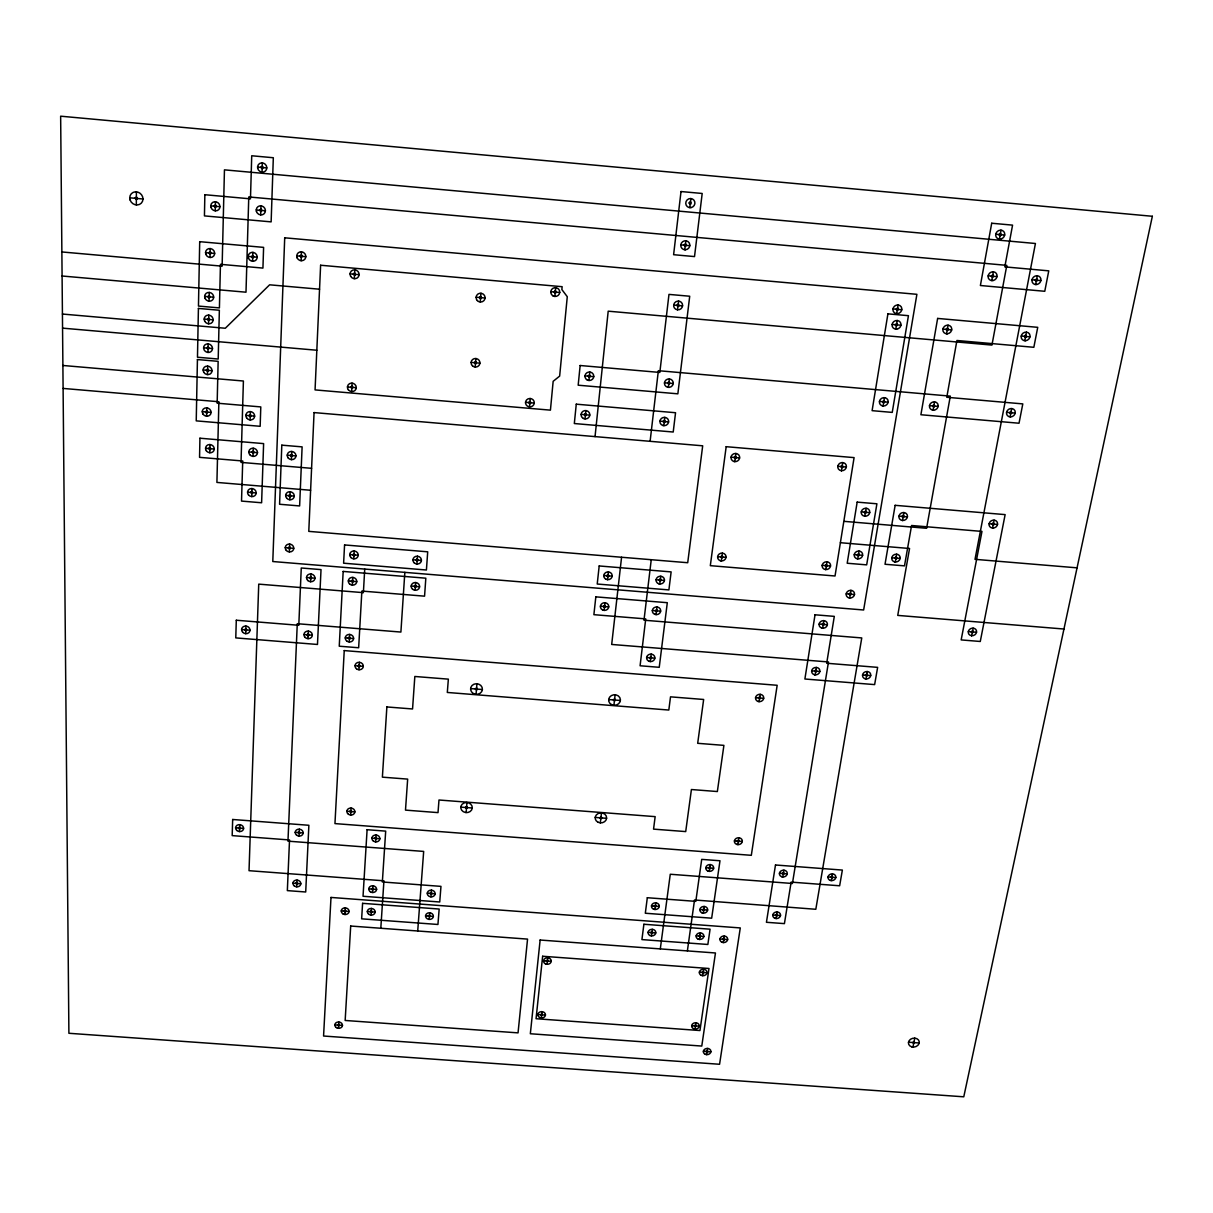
<?xml version="1.0" encoding="UTF-8"?>
<svg xmlns="http://www.w3.org/2000/svg" width="1213" height="1213" viewBox="0 0 1213 1213"><rect width="100%" height="100%" fill="white"/><g stroke="black" fill="none" stroke-linecap="round" stroke-linejoin="round"><path stroke-width="1.5" d="M136.326 204.936L136.402 191.851M206.589 416.211L206.771 407.856M207.484 374.59L207.666 366.083M207.969 352.467L208.151 343.87A4.564 4.215 31.1 0 0 204.193 350.072A4.564 4.215 31.1 0 0 211.926 350.572A4.564 4.215 31.1 0 0 208.045 343.87M208.575 323.795L208.772 315.107M209.061 301.188L209.258 292.424M210.016 257.49L210.198 248.559M209.819 452.767L210.016 444.549M215.247 210.835L215.459 201.737M252.562 261.265L252.835 252.349M250.121 419.925L250.378 411.586M239.477 831.572L239.704 824.643M245.693 633.671L245.921 626.075M251.743 496.602L252.001 488.536M253.017 456.406L253.274 448.204M260.689 214.928L260.977 205.831M262.038 172.14L262.326 162.891M289.816 499.786L290.134 491.72M291.423 459.651L291.742 451.448M289.346 551.93L289.664 544.061M301.112 260.734L301.461 251.819M296.73 886.839L297.033 880.092M299.035 836.091L299.338 829.176M307.981 638.675L308.329 631.094M310.558 581.74L310.922 573.961M354.348 278.687L354.803 269.847M351.649 391.556L352.088 383.126M349.223 641.995L349.632 634.429M352.331 585.151L352.756 577.388M353.771 558.829L354.196 550.975M338.488 1028.306L338.852 1021.998M344.992 914.526L345.371 907.855M350.678 815.06L351.073 808.07M358.972 669.773L359.397 662.298M364.734 569.064L363.384 592.657L258.733 584.135L249.029 870.691L383.93 880.805L380.806 928.248M371.026 915.102L371.451 908.431M372.467 892.495L372.891 885.763M375.666 841.898L376.106 834.999M404.839 572.354L400.897 632.064L297.276 623.709L287.966 841.155L423.671 851.42L417.712 930.978M415.119 590.276L415.65 582.528M416.923 564.015L417.454 556.191M429.205 919.424L429.72 912.767M430.949 896.862L431.464 890.145M475.178 367.039L475.845 358.517M480.242 302.007L480.924 293.243M466.126 812.574L466.96 802.551M476.057 694.336L476.936 683.753M529.52 406.871L530.278 398.486M554.857 296.457L555.675 287.678M585.015 418.91L585.864 410.57M588.942 380.488L589.806 372.027M595.037 436.604L608.198 311.18L991.946 345.083L1006.805 265.359L248.771 196.946L245.996 292.197L62.09 276.003M541.316 1017.98L541.999 1011.642M547.048 964.29L547.73 957.785M604.15 610.397L604.999 602.74M607.561 579.693L608.426 571.93M621.572 557.252L611.686 644.452L828.479 661.964L792.423 883.489L670.273 874.255L660.297 948.9M600.329 822.854L601.481 812.892M613.914 705.284L615.127 694.761M650.107 441.305L658.356 370.693L950.31 396.12L926.596 528.292L844.4 521.378M663.784 425.672L664.769 417.363M668.348 387.387L669.364 378.941M677.491 309.815A4.503 4.352 -24 0 1 674.595 302.856A4.503 4.352 -24 0 1 682.282 303.72A4.503 4.352 -24 0 1 677.491 309.815L678.643 301.112M684.784 249.742L685.845 240.796M689.803 207.65L690.879 198.553M651.245 559.709L643.982 620.207L861.761 637.932L815.818 909.28L694.518 899.985L687.377 950.901M650.274 661.585L651.184 654.095M656.021 614.627L656.961 606.985M659.781 583.984L660.736 576.236M651.472 935.905L652.336 929.31M654.929 909.507L655.808 902.836M721.31 560.922L722.372 553.098M734.76 461.637L735.882 453.45M699.522 939.469L700.462 932.888M703.282 913.116L704.237 906.46M709.241 871.374L710.212 864.581M695.004 1029.064L695.913 1022.771M702.721 975.707L703.661 969.248M706.679 1054.643L707.604 1048.426M723.312 942.577L724.282 936.011M737.853 844.642L738.869 837.758M759.08 701.66L760.172 694.321M825.735 569.579L826.978 561.786M841.443 470.72L842.732 462.578M776.123 918.575L777.184 911.933M782.794 876.954L783.886 870.176M815.166 674.853L816.364 667.423M822.641 628.213L823.87 620.616M849.707 598.024L850.98 590.337M896.665 313.682L898.105 304.979M857.788 558.89L859.077 551.051M864.733 516.222A4.336 3.942 -21.8 0 0 869.539 510.643A4.336 3.942 -21.8 0 0 862.231 509.854A4.336 3.942 -21.8 0 0 864.733 516.222L866.158 508.247M883.079 406.006L884.474 397.637M895.8 329.148L897.241 320.505M831.345 880.623L832.512 873.86M866.006 678.946L867.28 671.517M895.285 561.998L896.65 554.189M902.502 520.498L903.897 512.523M933.07 410.191L934.541 401.852M946.549 333.802L948.066 325.175M991.764 280.612L993.386 271.803M999.391 239.113L1001.043 230.152M1010.08 416.878L1011.687 408.554M1024.773 340.717L1026.441 332.119M1035.614 284.555L1037.312 275.76M971.689 635.703L973.16 628.137M992.552 528.064L994.084 520.134M912.964 1047.062L914.738 1038.131M537.844 1014.538L545.456 1015.099M691.668 1025.652L699.234 1026.198M908.492 1042.21L919.211 1042.998M334.849 1024.879L342.475 1025.425M703.388 1051.262L710.894 1051.807M543.53 960.757L551.248 961.318M699.355 972.189L707.012 972.75M651.472 905.884L659.266 906.46M699.871 909.507L707.649 910.084M772.787 914.966L780.535 915.542M292.924 883.17L300.839 883.761M368.737 888.841L376.621 889.432M427.279 893.208L435.133 893.799A3.942 3.366 3.9 0 0 429.463 890.448A3.942 3.366 3.9 0 0 429.008 896.271A3.942 3.366 3.9 0 0 435.133 893.799M367.312 911.479L375.166 912.07M425.551 915.8L433.375 916.391A3.927 3.336 3.8 0 0 427.734 913.071A3.927 3.336 3.8 0 0 427.279 918.817A3.927 3.336 3.8 0 0 433.375 916.391M648.045 932.327L655.778 932.903M696.126 935.89L703.858 936.466M341.247 910.902L349.101 911.494M719.946 939.014L727.664 939.575M460.804 807.13L472.282 808.01A5.762 5.034 3.1 0 0 464.033 802.991A5.762 5.034 3.1 0 0 463.29 811.679A5.762 5.034 3.1 0 0 472.282 808.01M595.189 817.441L606.606 818.32M346.857 811.254L354.893 811.876M734.411 840.897L742.311 841.504M235.58 827.797L243.601 828.418M295.184 832.33L303.189 832.937M371.891 838.153L379.881 838.759M705.799 867.689L713.653 868.281M779.428 873.269L787.252 873.86M828.024 876.954L835.833 877.545M646.605 657.522L654.853 658.174M811.679 670.804L819.867 671.471M862.549 674.913L870.722 675.565M241.599 629.532L249.999 630.214M303.963 634.551L312.348 635.233M345.25 637.871L353.62 638.554M355.03 665.71L363.339 666.362M755.547 697.672L763.705 698.324M470.599 688.575L482.395 689.515A5.913 5.307 3.5 0 0 473.934 684.223A5.913 5.307 3.5 0 0 473.161 693.381A5.913 5.307 3.5 0 0 482.395 689.515M608.668 699.552L620.389 700.492M285.237 547.639L293.773 548.352M846.174 593.839L854.513 594.522M349.723 554.553L358.244 555.251M412.936 559.754L421.427 560.451M603.786 575.462L612.201 576.16M656.066 579.769L664.451 580.466M1064.013 629.031L897.741 615.4L909.553 548.488L840.382 542.711M306.495 577.509L314.986 578.207M348.313 580.921L356.774 581.618M411.162 586.061L419.607 586.743M968.308 631.594L976.541 632.261M600.405 606.227L608.759 606.909M652.321 610.473L660.66 611.155M819.109 624.089L827.387 624.756M310.604 490.264L216.915 482.425L218.871 401.746L63.091 388.418M247.543 492.205L256.201 492.933M285.646 495.389L294.289 496.117M1077.053 567.836L975.009 559.329L1035.432 243.495L224.45 169.85L222.131 266.163L61.878 251.955M854.225 554.629L862.625 555.327M891.767 557.753L900.152 558.45M717.626 556.661L726.056 557.358M822.156 565.334L830.541 566.031M202.268 411.662L211.092 412.42M245.845 415.377L254.654 416.135M731.014 457.18L739.627 457.923M837.804 466.292L846.371 467.02M205.543 448.294L214.292 449.022M248.786 451.949L257.52 452.676M287.223 455.193L295.942 455.921M861.26 511.886L869.736 512.599M898.969 516.162L907.43 516.874M989.111 523.758L997.541 524.456M311.574 468.324L241.023 462.396L243.404 381.018L62.894 365.477M204.178 319.064L213.17 319.853M62.424 314.046L225.3 328.253L269.62 284.812L319.55 289.21M471.084 362.399L479.923 363.157M62.56 328.147L280.688 347.1M281.31 347.145L316.836 350.239M584.984 375.878L593.779 376.637M664.481 382.777L673.23 383.551M879.44 401.458L888.113 402.2M929.476 405.642L938.134 406.4M1006.563 412.344L1015.19 413.087M203.587 347.782L212.518 348.556M203.132 369.965L212.032 370.723M347.449 386.962L356.288 387.72M525.517 402.307L534.281 403.065A4.397 4.2 2.4 0 0 528.049 398.865A4.397 4.2 2.4 0 0 527.382 406.112A4.397 4.2 2.4 0 0 534.281 403.065M581.072 414.376L589.806 415.119M659.933 421.154L668.621 421.897M296.745 255.867L305.828 256.686M892.965 308.936L901.805 309.724M205.543 252.622L214.671 253.441M248.149 256.413L257.247 257.217M350.057 273.865L359.109 274.669M550.793 291.666L559.754 292.469M673.67 305.07L682.585 305.873M892.116 324.447L900.925 325.22M942.91 329.102L951.705 329.875M1021.225 336.046L1029.989 336.82M476.103 297.23L485.079 298.034M204.648 296.412L213.685 297.2M680.796 244.874L689.818 245.678M129.746 197.81L142.982 198.993M210.744 205.876L219.947 206.71M256.231 209.97L265.42 210.789M988.14 275.821L997.01 276.609M1032.036 279.763L1040.89 280.567M257.55 167.091L266.815 167.94M995.737 234.23L1004.698 235.034M288.345 547.897C291.059 551.566 290.802 544.212 288.345 547.897M288.8 495.662C291.817 499.301 290.908 491.962 288.815 495.586M290.407 455.451C293.137 459.211 293.03 451.736 290.407 455.375M991.355 276.276C994.372 279.915 993.735 271.864 991.355 276.276M992.158 524.168C995.403 527.261 993.947 520.18 992.158 524.168M295.82 883.382C298.641 886.415 297.761 880.213 295.82 883.322M300.051 256.17C302.719 260.401 302.704 252.137 300.051 256.17M298.11 832.558C300.96 835.712 299.808 829.328 298.11 832.558M649.607 657.825C652.291 661.191 651.851 654.171 649.607 657.825M650.865 932.6C653.701 935.405 652.685 929.34 650.865 932.6M998.981 234.7C1001.62 238.582 1001.802 230.349 998.996 234.609M307.025 634.793C309.194 638.372 309.967 631.624 307.041 634.657M309.588 577.752C312.393 581.406 311.68 574.158 309.588 577.752M655.354 610.791C658.037 614.172 657.81 607.091 655.354 610.791M654.307 906.156C657.097 908.992 656.248 902.927 654.323 906.096M659.114 580.102C662.025 583.438 661.312 576.281 659.114 580.102M1009.701 412.784C1012.916 416.089 1011.657 408.599 1009.701 412.784M663.102 421.502C665.801 425.187 665.725 417.53 663.102 421.502M667.666 383.141C670.637 386.841 669.955 379.002 667.666 383.141M676.915 305.449C680.114 309.179 678.962 301.203 676.915 305.449M1024.409 336.486C1027.487 339.974 1026.38 332.392 1024.424 336.319M684.087 245.253C686.74 249.241 686.998 241.038 684.087 245.162M1035.25 280.218C1037.782 284.085 1038.116 275.942 1035.25 280.218M689.105 203.071C691.895 207.074 691.622 199.053 689.12 202.905M337.639 1025.076C340.247 1027.927 339.595 1022.165 337.654 1024.955M350.678 387.25C353.332 391.132 353.468 383.46 350.678 387.159M353.362 274.153C356.41 278.232 355.485 270.074 353.362 274.153M344.113 911.115C346.812 914.132 346.069 908.097 344.128 910.993M348.298 638.114C351.361 641.48 350.148 634.642 348.298 638.114M351.391 581.179C354.12 584.711 353.711 577.706 351.421 581.027M352.831 554.811C355.864 558.283 354.818 551.263 352.831 554.735M349.784 811.482C352.452 814.727 351.922 808.146 349.784 811.482M694.427 1025.91C697.157 1028.594 696.217 1022.786 694.427 1025.849M698.946 936.163C701.933 938.847 700.477 933.04 698.961 936.042M358.062 665.937C360.883 669.364 360.17 662.465 358.062 665.937M702.706 909.78C705.284 912.722 704.708 906.566 702.706 909.72M702.145 972.462C704.965 975.222 703.722 969.308 702.145 972.401M708.65 867.962C711.546 870.873 710.424 864.581 708.65 867.962M197.431 359.548L196.233 420.866L260.158 426.294L260.795 406.916L217.157 403.186L218.143 361.338L197.431 359.548M198.416 308.42L197.476 357.228L218.204 359.033L219.356 310.255L198.416 308.42M199.705 241.675L198.462 306.07L219.417 307.905L220.448 264.328L262.933 268.088L263.6 247.376L199.705 241.675M706.118 1051.519C708.938 1054.112 707.74 1048.502 706.118 1051.459M720.689 556.994C723.585 560.361 722.933 553.143 720.689 556.994M199.933 438.211L199.554 457.346L242.721 460.985L241.523 501.09L261.614 502.773L263.615 443.609L199.933 438.211M204.861 194.717L204.436 215.899L271.136 221.873L273.319 157.735L251.728 155.764L250.469 198.841L204.861 194.717M370.177 911.691C372.876 914.663 372.194 908.673 370.192 911.57M371.603 889.053C374.453 892.055 373.468 885.945 371.603 889.053M374.802 838.38C377.273 841.564 377.107 835.287 374.832 838.244M722.751 939.287C725.419 942.152 724.722 936.042 722.751 939.287M734.153 457.528C736.913 461.107 736.625 453.662 734.153 457.453M737.292 841.185C740.248 844.005 739.005 837.925 737.307 841.064M236.292 620.237L235.777 637.902L317.472 644.467L321.02 569.61L301.264 567.987L298.792 625.286L236.292 620.237M232.669 819.488L232.183 835.621L289.528 839.957L287.345 890.615L305.706 891.995L308.875 825.28L232.669 819.488M414.24 586.319C416.772 589.897 416.681 582.907 414.27 586.167M416.044 560.012C418.985 563.56 418.076 556.327 416.044 560.012M758.504 697.975C761.537 701.069 760.308 694.367 758.504 697.975M775.607 915.239C778.352 918.059 777.533 911.994 775.607 915.178M428.401 916.012C431.04 919.06 430.448 912.889 428.401 915.951M430.145 893.435C432.996 896.422 431.904 890.236 430.145 893.359M782.279 873.542C785.084 876.423 784.068 870.343 782.279 873.481M284.706 237.809L272.789 561.528L863.641 609.987L916.892 294.319L284.706 237.809M281.81 445.156L279.581 504.259L299.626 505.942L302.113 446.869L281.81 445.156M474.313 362.672C477.088 366.629 476.785 358.714 474.313 362.672M479.378 297.519C482.001 301.597 482.077 293.682 479.378 297.519M814.651 671.123C817.441 674.292 816.925 667.499 814.666 671.047M135.113 198.204C137.797 202.662 137.827 194.307 135.113 198.204M465.458 807.479C468.279 810.557 467.384 804.31 465.474 807.342M822.126 624.407C824.628 627.712 824.673 620.904 822.156 624.255M825.204 565.667C828.115 569.018 827.266 561.937 825.204 565.667M314.061 412.587L308.784 531.37L687.71 562.726L702.691 445.808L314.061 412.587M320.611 265.238L315.062 389.904L550.429 410.146L553.158 381.307L559.648 376.106L567.275 296.715L561.862 289.543L562.135 286.693L320.611 265.238M475.39 688.954C477.907 692.396 477.831 685.603 475.39 688.893M840.912 466.626C843.717 470.219 843.156 462.729 840.927 466.55M830.86 877.226C833.756 880.016 832.543 874.042 830.89 877.105M849.206 594.173C852.102 597.448 851.223 590.443 849.221 594.097M857.288 554.947C859.774 558.45 859.941 551.278 857.303 554.872M864.353 512.22C866.901 515.783 867.007 508.414 864.353 512.22M343.173 571.429L339.246 646.211L358.654 647.757L361.868 591.065L424.565 596.174L425.824 578.192L343.173 571.429M344.568 544.94L343.613 563.196L426.415 570.004L427.704 551.809L344.568 544.94M528.716 402.58C531.521 406.37 531.142 398.789 528.732 402.504M865.521 675.216C868.25 678.401 867.917 671.547 865.521 675.216M330.997 897.438L323.568 1036.023L719.567 1064.271L740.279 927.93L330.997 897.438M344.234 650.593L334.955 823.597L751.317 855.317L777.169 685.284L344.234 650.593M882.594 401.806C885.217 405.551 885.187 397.834 882.609 401.73M895.315 324.811C897.908 328.693 898.029 320.657 895.315 324.811M896.18 309.315C898.499 313.242 899.409 305.236 896.195 309.224M208.879 252.835C211.517 257.156 211.562 249.044 208.894 252.744M554.068 291.969C556.797 295.972 556.54 288.133 554.083 291.802M894.83 558.086C897.787 561.407 896.907 554.22 894.83 558.086M207.954 296.624C210.425 300.915 210.637 293.015 207.954 296.533M207.468 319.277C209.773 323.568 210.501 315.562 207.468 319.277M214.11 206.089C216.824 210.486 216.596 202.313 214.125 206.013M206.847 347.995C209.333 352.195 209.576 344.325 206.862 347.904M206.377 370.162C208.515 374.362 209.637 366.629 206.392 370.086M205.497 411.859C207.711 415.953 208.545 408.447 205.497 411.783M350.693 926.035L345.159 1020.467L518.042 1032.87L527.549 939.105L350.693 926.035M902.047 516.495C904.61 520.043 904.61 512.614 902.047 516.42M208.742 448.476C211.305 452.51 211.123 444.989 208.742 448.401M362.596 903.336L361.641 918.832L437.938 924.473L439.167 909.037L362.596 903.336M367.099 829.707L363.036 896.271L439.728 901.987L440.971 886.369L382.353 881.972L385.689 831.132L367.099 829.707M386.871 706.952L382.383 777.154L407.659 779.11L405.491 810.117L438.014 812.619L438.985 800.004L655.156 816.637L653.549 829.131L685.709 831.587L691.41 789.527L717.353 791.543L723.903 745.373L697.687 743.311L703.646 699.476L670.516 696.838L668.818 710.045L447.309 692.456L448.355 679.144L414.831 676.475L412.556 708.968L386.871 706.952M540.619 1014.75C543.272 1017.601 542.469 1011.794 540.634 1014.69M546.35 960.954C549.019 963.85 548.306 957.967 546.366 960.832M584.257 414.649C586.925 418.515 586.804 410.752 584.257 414.649M588.184 376.151C590.837 380.094 590.746 372.33 588.184 376.151M932.63 406.006C935.314 409.721 934.996 401.973 932.645 405.915M946.11 329.466C948.884 333.196 948.566 325.463 946.11 329.375M251.47 256.625C253.881 260.931 254.578 252.85 251.485 256.534M260.947 167.318C263.555 171.837 263.737 163.391 260.947 167.318M259.597 210.183C261.963 214.595 262.721 206.422 259.597 210.092M249.074 415.574C251.773 419.622 251.485 411.859 249.074 415.574M251.97 452.131C254.29 456.194 254.745 448.583 251.97 452.131M912.828 1042.589C915.481 1045.227 914.754 1039.496 912.843 1042.528M250.712 492.402C253.35 496.253 253.29 488.809 250.712 492.326M244.677 629.714C247.3 633.322 246.936 626.484 244.708 629.562M603.452 606.485C606.045 610.018 605.894 602.997 603.468 606.409M238.506 827.963C240.75 831.33 241.205 824.946 238.521 827.888M606.849 575.72C609.76 579.192 608.911 572.02 606.849 575.72M599.829 817.805C602.315 821.019 602.179 814.514 599.829 817.805M613.414 699.931C616.007 703.297 615.688 696.535 613.429 699.871M971.295 631.912C973.963 635.142 973.721 628.334 971.31 631.837M576.266 404.172L574.325 423.534L673.215 432.025L675.55 412.723L576.266 404.172M580.148 365.507L578.176 385.203L677.855 393.831L689.712 296.23L668.97 294.395L659.827 372.436L580.148 365.507M540.134 940.03L530.339 1033.749L701.781 1046.061L715.458 952.978L540.134 940.03M542.636 956.253L536.055 1018.723L699.946 1030.534L708.999 968.49L542.636 956.253M595.826 596.857L593.885 614.673L645.725 618.888L640.085 665.77L659.235 667.302L667.302 602.694L595.826 596.857M599.192 565.955L597.221 584.029L668.894 589.912L671.138 571.899L599.192 565.955M681.009 191.533L673.609 254.7L694.518 256.58L702.191 193.474L681.009 191.533M643.891 924.261L641.92 939.59L707.861 944.472L710.075 929.188L643.891 924.261M647.317 897.726L645.316 913.237L711.667 918.196L719.991 860.76L701.705 859.38L695.807 901.365L647.317 897.726M726.178 446.687L710.318 565.667L835.029 575.993L854.088 457.619L726.178 446.687M775.486 864.99L766.434 922.289L784.417 923.624L791.149 882.109L839.639 885.778L842.368 870.07L775.486 864.99M815.03 614.794L804.886 679.007L874.634 684.602L877.636 667.362L826.69 663.253L834.301 616.371L815.03 614.794M857.166 502.121L847.19 563.241L866.673 564.864L876.908 503.789L857.166 502.121M887.916 313.849L872.102 410.661L892.237 412.405L908.446 315.683L887.916 313.849M895.149 505.321L885.02 564.257L904.489 565.865L911.585 525.502L981.969 531.415L961.166 639.918L980.271 641.48L1005.137 514.615L895.149 505.321M937.634 318.428L920.894 414.74L1019.026 423.231L1022.802 403.899L946.777 397.273L956.921 340.489L1033.84 347.297L1037.737 327.328L937.634 318.428M991.703 223.237L980.392 285.51L1044.772 291.287L1048.76 270.848L1004.804 266.875L1012.567 225.133L991.703 223.237M1152.35 216.278L963.774 1096.81L68.898 1033.279L60.65 116.19L1152.35 216.278M947.383 333.787A4.579 4.2 -34.8 0 0 951.128 326.964A4.579 4.2 -34.8 0 0 943.396 327.707A4.579 4.2 -34.8 0 0 947.383 333.787M933.585 410.206A4.488 4.094 -29.8 0 0 937.725 403.823A4.488 4.094 -29.8 0 0 930.128 404.035A4.488 4.094 -29.8 0 0 933.585 410.206M1025.622 340.717A4.609 4.155 -35.7 0 0 1029.458 333.909A4.609 4.155 -35.7 0 0 1021.74 334.652A4.609 4.155 -35.7 0 0 1025.622 340.717M1010.596 416.893A4.503 4.048 -31.3 0 0 1014.826 410.525A4.503 4.048 -31.3 0 0 1007.23 410.722A4.503 4.048 -31.3 0 0 1010.596 416.893M242.676 632.246A4.23 3.775 15.9 0 0 249.802 631.276A4.23 3.775 15.9 0 0 244.935 626.105A4.23 3.775 15.9 0 0 242.676 632.246M307.753 580.496A4.276 3.882 14.6 0 0 314.849 579.01A4.276 3.882 14.6 0 0 309.618 574.037A4.276 3.882 14.6 0 0 307.753 580.496M305.206 637.462A4.215 3.775 13 0 0 312.211 636.021A4.215 3.775 13 0 0 307.041 631.169A4.215 3.775 13 0 0 305.206 637.462M971.583 635.703A4.245 3.73 -21.1 0 0 976.389 630.411A4.245 3.73 -21.1 0 0 969.293 629.668A4.245 3.73 -21.1 0 0 971.583 635.703M992.75 528.08A4.367 3.882 -25.7 0 0 997.283 522.257A4.367 3.882 -25.7 0 0 989.929 521.969A4.367 3.882 -25.7 0 0 992.75 528.08M1036.781 284.509A4.685 4.23 -39 0 0 1040.208 277.337A4.685 4.23 -39 0 0 1032.399 278.626A4.685 4.23 -39 0 0 1036.781 284.509M992.947 280.567A4.67 4.261 -38.8 0 0 996.298 273.38A4.67 4.261 -38.8 0 0 988.504 274.684A4.67 4.261 -38.8 0 0 992.947 280.567M1000.892 239.006A4.731 4.321 -41.5 0 0 1003.773 231.516A4.731 4.321 -41.5 0 0 995.979 233.381A4.731 4.321 -41.5 0 0 1000.892 239.006M830.435 880.456A3.973 3.366 -10.8 0 0 835.833 876.574A3.973 3.366 -10.8 0 0 829.51 874.694A3.973 3.366 -10.8 0 0 830.435 880.456M865.324 678.84A4.17 3.684 -16.1 0 0 870.691 674.246A4.17 3.684 -16.1 0 0 863.899 672.609A4.17 3.684 -16.1 0 0 865.324 678.84M894.891 561.953A4.306 3.866 -21.1 0 0 900.061 556.797A4.306 3.866 -21.1 0 0 892.95 555.539A4.306 3.866 -21.1 0 0 894.891 561.953M902.396 520.483A4.352 3.927 -23.1 0 0 907.248 514.919A4.352 3.927 -23.1 0 0 899.955 514.13A4.352 3.927 -23.1 0 0 902.396 520.483M774.971 918.317A3.927 3.321 -8.5 0 0 780.55 914.829A3.927 3.321 -8.5 0 0 774.455 912.601A3.927 3.321 -8.5 0 0 774.971 918.317M781.627 876.696A3.957 3.381 -9.3 0 0 787.282 873.133A3.957 3.381 -9.3 0 0 781.111 870.858A3.957 3.381 -9.3 0 0 781.627 876.696M849.312 597.979A4.245 3.821 -17.9 0 0 854.392 592.899A4.245 3.821 -17.9 0 0 847.326 591.671A4.245 3.821 -17.9 0 0 849.312 597.979M814.499 674.746A4.17 3.7 -14.2 0 0 819.821 670.152A4.17 3.7 -14.2 0 0 812.998 668.515A4.17 3.7 -14.2 0 0 814.499 674.746M821.959 628.107A4.215 3.775 -15.8 0 0 827.342 623.406A4.215 3.775 -15.8 0 0 820.458 621.738A4.215 3.775 -15.8 0 0 821.959 628.107M825.34 569.519A4.276 3.866 -17.9 0 0 830.42 564.379A4.276 3.866 -17.9 0 0 823.293 563.135A4.276 3.866 -17.9 0 0 825.34 569.519M841.337 470.705A4.382 4.033 -22.9 0 0 846.158 465.019A4.382 4.033 -22.9 0 0 838.759 464.215A4.382 4.033 -22.9 0 0 841.337 470.705M857.379 558.829A4.291 3.882 -19.7 0 0 862.519 553.659A4.291 3.882 -19.7 0 0 855.392 552.415A4.291 3.882 -19.7 0 0 857.379 558.829M883.291 406.021A4.473 4.124 -28.4 0 0 887.81 399.881A4.473 4.124 -28.4 0 0 880.244 399.577A4.473 4.124 -28.4 0 0 883.291 406.021M896.65 329.148A4.564 4.23 -34 0 0 900.319 322.294A4.564 4.23 -34 0 0 892.586 323.037A4.564 4.23 -34 0 0 896.65 329.148M897.514 313.667A4.594 4.261 -35.1 0 0 901.198 306.783A4.594 4.261 -35.1 0 0 893.45 307.526A4.594 4.261 -35.1 0 0 897.514 313.667M758.125 701.478A4.124 3.669 -11.1 0 0 763.69 697.263A4.124 3.669 -11.1 0 0 757.048 695.216A4.124 3.669 -11.1 0 0 758.125 701.478M736.67 844.384A3.988 3.442 -8 0 0 742.326 840.776A3.988 3.442 -8 0 0 736.079 838.456A3.988 3.442 -8 0 0 736.67 844.384M722.16 942.334A3.897 3.29 -6.5 0 0 727.679 938.877A3.897 3.29 -6.5 0 0 721.568 936.663A3.897 3.29 -6.5 0 0 722.16 942.334M705.314 1054.324A3.791 3.108 -5.3 0 0 710.924 1051.368A3.791 3.108 -5.3 0 0 705.178 1048.927A3.791 3.108 -5.3 0 0 705.314 1054.324M693.624 1028.745A3.806 3.154 -5.1 0 0 699.264 1025.743A3.806 3.154 -5.1 0 0 693.472 1023.272A3.806 3.154 -5.1 0 0 693.624 1028.745M701.326 975.373A3.866 3.23 -5.6 0 0 707.043 972.295A3.866 3.23 -5.6 0 0 701.19 969.763A3.866 3.23 -5.6 0 0 701.326 975.373M698.127 939.12A3.897 3.29 -5.8 0 0 703.889 935.996A3.897 3.29 -5.8 0 0 697.975 933.419A3.897 3.29 -5.8 0 0 698.127 939.12M701.872 912.783A3.927 3.336 -6.1 0 0 707.679 909.614A3.927 3.336 -6.1 0 0 701.736 906.99A3.927 3.336 -6.1 0 0 701.872 912.783M708.058 871.116A3.957 3.396 -6.7 0 0 713.669 867.553A3.957 3.396 -6.7 0 0 707.437 865.263A3.957 3.396 -6.7 0 0 708.058 871.116M720.325 560.724A4.261 3.912 -12.5 0 0 726.026 556.251A4.261 3.912 -12.5 0 0 719.157 554.053A4.261 3.912 -12.5 0 0 720.325 560.724M734.062 461.516A4.367 4.079 -17.3 0 0 739.551 456.467A4.367 4.079 -17.3 0 0 732.364 454.663A4.367 4.079 -17.3 0 0 734.062 461.516M650.062 935.557A3.897 3.305 -4.1 0 0 655.808 932.433A3.897 3.305 -4.1 0 0 649.865 929.84A3.897 3.305 -4.1 0 0 650.062 935.557M653.519 909.159A3.927 3.351 -4.4 0 0 659.296 905.99A3.927 3.351 -4.4 0 0 653.307 903.367A3.927 3.351 -4.4 0 0 653.519 909.159M648.758 661.191A4.155 3.76 -6.3 0 0 654.884 657.643A4.155 3.76 -6.3 0 0 648.546 654.702A4.155 3.76 -6.3 0 0 648.758 661.191M654.777 614.339A4.2 3.836 -7.3 0 0 660.676 610.336A4.2 3.836 -7.3 0 0 654.034 607.743A4.2 3.836 -7.3 0 0 654.777 614.339M658.523 583.696A4.23 3.882 -8 0 0 664.466 579.632A4.23 3.882 -8 0 0 657.795 577.009A4.23 3.882 -8 0 0 658.523 583.696M662.768 425.46A4.382 4.155 -13.2 0 0 668.59 420.714A4.382 4.155 -13.2 0 0 661.479 418.379A4.382 4.155 -13.2 0 0 662.768 425.46M667.635 387.265A4.427 4.215 -15.8 0 0 673.139 382.05A4.427 4.215 -15.8 0 0 665.801 380.169A4.427 4.215 -15.8 0 0 667.635 387.265M685.315 249.757A4.579 4.443 -34.1 0 0 689.242 242.918A4.579 4.443 -34.1 0 0 681.372 243.131A4.579 4.443 -34.1 0 0 685.315 249.757M690.985 207.605A4.64 4.503 -42.7 0 0 693.942 200.175A4.64 4.503 -42.7 0 0 686.088 201.51A4.64 4.503 -42.7 0 0 690.985 207.605M602.634 610.003A4.2 3.851 -4 0 0 608.774 606.364A4.2 3.851 -4 0 0 602.33 603.346A4.2 3.851 -4 0 0 602.634 610.003M606.03 579.283A4.23 3.897 -4.5 0 0 612.216 575.599A4.23 3.897 -4.5 0 0 605.727 572.536A4.23 3.897 -4.5 0 0 606.03 579.283M583.423 418.47A4.382 4.185 -4.7 0 0 589.821 414.528A4.382 4.185 -4.7 0 0 583.074 411.237A4.382 4.185 -4.7 0 0 583.423 418.47M587.335 380.048A4.427 4.245 -6.1 0 0 593.794 376.03A4.427 4.245 -6.1 0 0 587.001 372.694A4.427 4.245 -6.1 0 0 587.335 380.048M539.679 1017.54A3.821 3.184 -0.3 0 0 545.471 1014.872A3.821 3.184 -0.3 0 0 539.8 1012.036A3.821 3.184 -0.3 0 0 539.679 1017.54M545.395 963.835A3.866 3.26 -0.5 0 0 551.263 961.09A3.866 3.26 -0.5 0 0 545.516 958.179A3.866 3.26 -0.5 0 0 545.395 963.835M552.946 295.836A4.503 4.412 -1.3 0 0 559.769 292.151A4.503 4.412 -1.3 0 0 553.098 288.209A4.503 4.412 -1.3 0 0 552.946 295.836M472.509 365.886A4.443 4.276 11.2 0 0 479.832 363.764A4.443 4.276 11.2 0 0 474.177 358.669A4.443 4.276 11.2 0 0 472.509 365.886M477.316 300.597A4.503 4.382 16.2 0 0 484.897 298.944A4.503 4.382 16.2 0 0 479.56 293.334A4.503 4.382 16.2 0 0 477.316 300.597M368.858 914.359A3.927 3.336 5.8 0 0 375.135 912.297A3.927 3.336 5.8 0 0 369.722 908.643A3.927 3.336 5.8 0 0 368.858 914.359M370.283 891.752A3.957 3.381 6 0 0 376.591 889.675A3.957 3.381 6 0 0 371.148 885.975A3.957 3.381 6 0 0 370.283 891.752M373.468 841.14A4.003 3.457 6.4 0 0 379.851 839.002A4.003 3.457 6.4 0 0 374.347 835.211A4.003 3.457 6.4 0 0 373.468 841.14M412.556 589.23A4.23 3.882 8.5 0 0 419.516 587.289A4.23 3.882 8.5 0 0 414.058 582.68A4.23 3.882 8.5 0 0 412.556 589.23M414.346 562.968A4.261 3.927 9 0 0 421.351 561.013A4.261 3.927 9 0 0 415.862 556.342A4.261 3.927 9 0 0 414.346 562.968M356.455 668.757A4.17 3.73 9.9 0 0 363.263 666.892A4.17 3.73 9.9 0 0 357.85 662.434A4.17 3.73 9.9 0 0 356.455 668.757M336.365 1027.608A3.836 3.154 5.9 0 0 342.46 1025.652A3.836 3.154 5.9 0 0 337.153 1022.195A3.836 3.154 5.9 0 0 336.365 1027.608M342.824 913.783A3.942 3.336 6.7 0 0 349.071 911.721A3.942 3.336 6.7 0 0 343.643 908.067A3.942 3.336 6.7 0 0 342.824 913.783M348.449 814.287A4.033 3.503 7.7 0 0 354.863 812.119A4.033 3.503 7.7 0 0 349.299 808.283A4.033 3.503 7.7 0 0 348.449 814.287M346.691 640.964A4.2 3.775 11 0 0 353.544 639.084A4.2 3.775 11 0 0 348.07 634.566A4.2 3.775 11 0 0 346.691 640.964M349.541 583.908A4.261 3.882 12.3 0 0 356.637 582.437A4.261 3.882 12.3 0 0 351.452 577.464A4.261 3.882 12.3 0 0 349.541 583.908M350.951 557.571A4.276 3.927 13.1 0 0 358.093 556.085A4.276 3.927 13.1 0 0 352.892 551.051A4.276 3.927 13.1 0 0 350.951 557.571M294.319 885.93A3.973 3.381 8.7 0 0 300.779 884.247A3.973 3.381 8.7 0 0 295.563 880.213A3.973 3.381 8.7 0 0 294.319 885.93M296.594 835.166A4.018 3.457 9.3 0 0 303.129 833.422A4.018 3.457 9.3 0 0 297.852 829.298A4.018 3.457 9.3 0 0 296.594 835.166M348.313 389.737A4.458 4.2 21.6 0 0 355.925 389.176A4.458 4.2 21.6 0 0 351.361 383.126A4.458 4.2 21.6 0 0 348.313 389.737M350.602 276.215A4.579 4.382 32.4 0 0 358.442 276.746A4.579 4.382 32.4 0 0 354.712 269.832A4.579 4.382 32.4 0 0 350.602 276.215M286.298 550.444A4.306 3.927 16.8 0 0 293.561 549.444A4.306 3.927 16.8 0 0 288.664 544.076A4.306 3.927 16.8 0 0 286.298 550.444M286.738 498.27A4.367 4.003 19 0 0 294.077 497.239A4.367 4.003 19 0 0 289.119 491.75A4.367 4.003 19 0 0 286.738 498.27M288.118 457.877A4.397 4.079 20.9 0 0 295.608 457.331A4.397 4.079 20.9 0 0 291.029 451.448A4.397 4.079 20.9 0 0 288.118 457.877M297.17 257.944A4.625 4.397 36.4 0 0 305.009 259.021A4.625 4.397 36.4 0 0 301.688 251.834A4.625 4.397 36.4 0 0 297.17 257.944M236.808 830.465A4.033 3.457 11.5 0 0 243.495 829.146A4.033 3.457 11.5 0 0 238.476 824.704A4.033 3.457 11.5 0 0 236.808 830.465M248.453 494.859A4.382 4.003 20.9 0 0 255.882 494.328A4.382 4.003 20.9 0 0 251.288 488.536A4.382 4.003 20.9 0 0 248.453 494.859M249.696 454.632A4.412 4.064 22.9 0 0 257.186 454.087A4.412 4.064 22.9 0 0 252.562 448.204A4.412 4.064 22.9 0 0 249.696 454.632M246.588 417.863A4.458 4.124 25.2 0 0 254.199 417.833A4.458 4.124 25.2 0 0 249.969 411.571A4.458 4.124 25.2 0 0 246.588 417.863M248.453 258.187A4.655 4.367 37.3 0 0 256.246 259.809A4.655 4.367 37.3 0 0 253.365 252.44A4.655 4.367 37.3 0 0 248.453 258.187M256.443 211.471A4.716 4.443 41.6 0 0 264.207 213.67A4.716 4.443 41.6 0 0 261.841 205.998A4.716 4.443 41.6 0 0 256.443 211.471M257.672 168.304A4.776 4.503 45.9 0 0 265.359 171.078A4.776 4.503 45.9 0 0 263.524 163.164A4.776 4.503 45.9 0 0 257.672 168.304M206.301 450.736A4.443 4.064 24.9 0 0 213.852 450.705A4.443 4.064 24.9 0 0 209.591 444.519A4.443 4.064 24.9 0 0 206.301 450.736M203.026 414.149A4.488 4.109 27.1 0 0 210.653 414.118A4.488 4.109 27.1 0 0 206.346 407.841A4.488 4.109 27.1 0 0 203.026 414.149M203.723 372.224A4.534 4.185 29.6 0 0 211.441 372.725A4.534 4.185 29.6 0 0 207.559 366.083A4.534 4.185 29.6 0 0 203.723 372.224M204.633 321.096A4.594 4.261 33.1 0 0 212.396 322.142A4.594 4.261 33.1 0 0 208.985 315.137A4.594 4.261 33.1 0 0 204.633 321.096M205.103 298.459A4.625 4.291 34.8 0 0 212.912 299.52A4.625 4.291 34.8 0 0 209.47 292.439A4.625 4.291 34.8 0 0 205.103 298.459M205.876 254.412A4.685 4.352 38.3 0 0 213.7 256.034A4.685 4.352 38.3 0 0 210.744 248.635A4.685 4.352 38.3 0 0 205.876 254.412M210.971 207.378A4.746 4.427 42.1 0 0 218.765 209.591A4.746 4.427 42.1 0 0 216.323 201.904A4.746 4.427 42.1 0 0 210.971 207.378M130.094 199.963A6.869 6.308 42.7 0 0 141.33 203.132A6.869 6.308 42.7 0 0 137.66 192.079A6.869 6.308 42.7 0 0 130.094 199.963M911.721 1046.849A5.474 4.443 -11 0 0 919.242 1041.709A5.474 4.443 -11 0 0 910.584 1039.238A5.474 4.443 -11 0 0 911.721 1046.849M611.777 704.723A5.898 5.277 -3.9 0 0 620.419 699.734A5.898 5.277 -3.9 0 0 611.382 695.595A5.898 5.277 -3.9 0 0 611.777 704.723M597.888 822.171A5.731 5.004 -2.7 0 0 606.636 817.956A5.731 5.004 -2.7 0 0 598.191 813.498A5.731 5.004 -2.7 0 0 597.888 822.171"/></g></svg>
